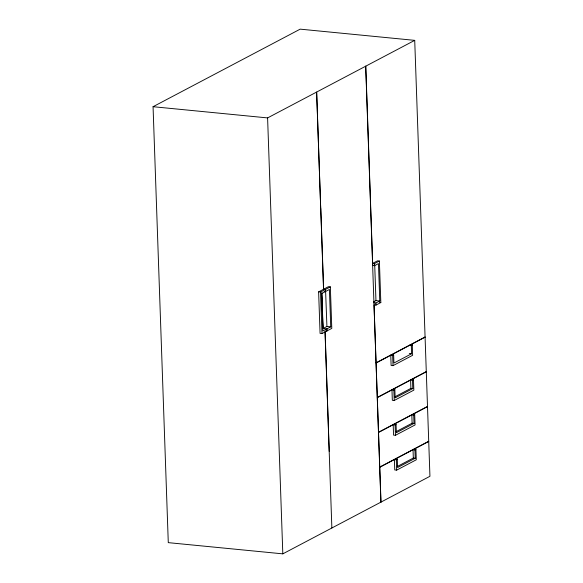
<?xml version="1.0" encoding="UTF-8"?>
<svg xmlns="http://www.w3.org/2000/svg" width="583" height="583" viewBox="0 0 583 583"><rect width="100%" height="100%" fill="white"/><g stroke="black" fill="none" stroke-linecap="round" stroke-linejoin="round"><path stroke-width="0.87" d="M153.059 106.704L300.179 29.15L414.717 40.358L429.941 476.296L282.821 553.85L168.283 542.642L153.059 106.704L267.597 117.912L414.717 40.358M320.723 208.954L316.642 92.063L323.529 289.27L325.533 289.408L326.917 326.458L322.997 328.528L321.75 292.936M318.624 291.857L328.433 286.683L330.342 286.872L331.793 328.389L321.984 333.563L320.074 333.374L318.624 291.857L320.533 292.039L330.342 286.872M374.475 263.603L379.38 261.024L380.83 302.541L375.926 305.128L375.948 303L373.659 302.774M372.639 265.498L374.548 265.68L378.469 263.611L379.773 300.981L375.853 303.051M373.659 301.819L375.955 300.609L379.773 300.981M330.736 326.83L322.887 330.969L321.583 293.599L329.431 289.467L330.736 326.83L326.917 326.458M376.137 362.779L425.073 336.981M376.144 362.983L425.08 337.185M392.658 355.258L393.642 354.741L393.926 363.049L411.583 353.743L411.292 345.435L412.276 344.917L412.633 355.302L393.022 365.643L391.113 365.454L390.748 355.076L392.658 355.258L393.022 365.643M377.347 397.402L426.282 371.597M377.354 397.606L426.29 371.808M393.875 390.093L394.851 389.575L395.143 397.876L412.8 388.57L412.509 380.269L413.493 379.752L413.85 390.129L394.239 400.47L392.33 400.281L391.965 389.903L393.875 390.093L394.239 400.47M394.844 396.841L410.891 388.387L412.8 388.57M378.564 432.229L427.499 406.431M378.571 432.44L427.507 406.635M395.092 424.92L396.068 424.402L396.36 432.71L414.017 423.404L413.726 415.096L414.702 414.579L415.067 424.956L395.449 435.297L393.547 435.115L393.182 424.73L395.092 424.92L395.449 435.297M396.054 431.675L412.108 423.214L414.017 423.404M379.773 467.056L428.716 441.258M379.781 467.267L428.724 441.469M396.309 459.747L397.285 459.229L397.577 467.537L415.234 458.231L414.943 449.923L415.919 449.406L416.284 459.79L396.666 470.131L394.757 469.942L394.4 459.564L396.309 459.747L396.666 470.131M397.271 466.502L413.325 458.041L415.234 458.231M409.368 345.471L411.299 345.646L412.283 345.129L410.366 344.735L412.276 344.917M379.38 261.024L377.471 260.834L372.566 263.421L374.57 263.552L374.548 265.68M374.643 265.629L372.734 265.447L365.774 66.156M324.075 291.332L325.606 291.478M379.555 302.417L380.83 302.541M376.02 305.069L374.016 304.938L380.998 502.094M322.997 328.528L326.91 328.848L326.983 330.925M325.613 330.853L326.888 330.976L326.815 328.899M409.383 345.253L411.292 345.435M409.288 353.517L411.583 353.743M391.732 354.559L393.642 354.741M411.583 379.562L413.493 379.752M412.509 380.269L410.6 380.08L410.891 388.387M392.942 389.386L394.851 389.575M412.793 414.396L414.702 414.579M413.726 415.096L411.817 414.907L412.108 423.214M394.159 424.213L396.068 424.402M414.01 449.223L415.919 449.406M414.943 449.923L413.034 449.741L413.325 458.041M395.376 459.047L397.285 459.229M374.716 265.017L375.955 300.609M365.679 66.207L380.903 502.145M325.438 289.459L325.511 291.536M320.818 208.903L323.623 289.219M325.103 331.625L329.227 451.373M325.008 331.698L331.865 528.001M321.845 292.841L323.091 328.477M320.533 292.039L321.984 333.563M267.597 117.912L282.821 553.85"/></g></svg>
